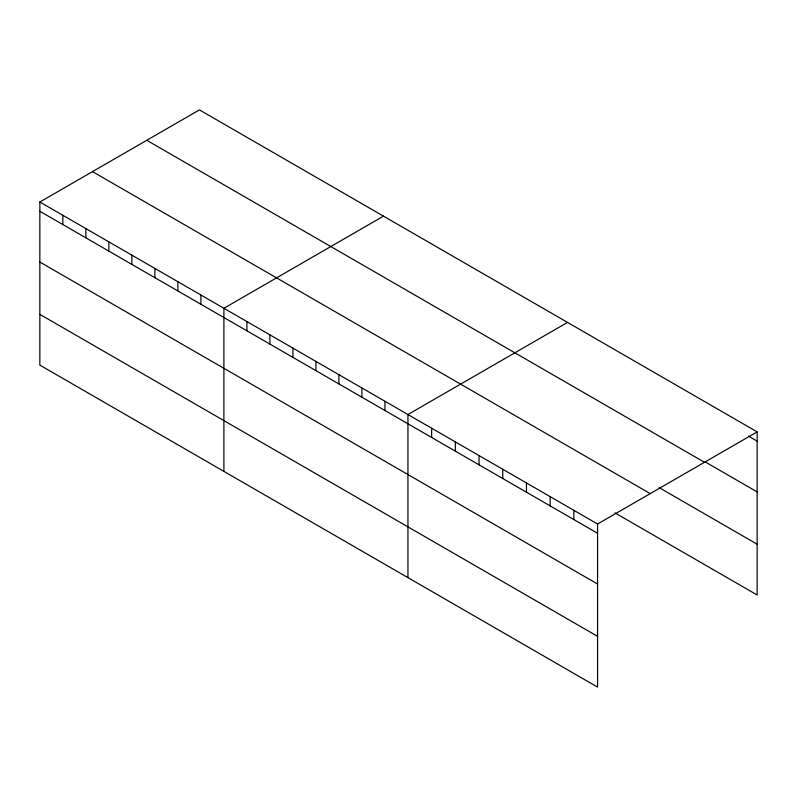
<?xml version="1.0" encoding="UTF-8"?>
<svg xmlns="http://www.w3.org/2000/svg" width="797" height="797" viewBox="0 0 797 797"><rect width="100%" height="100%" fill="white"/><g stroke="black" fill="none" stroke-linecap="round" stroke-linejoin="round"><path stroke-width="1.2" d="M597.571 584.032L597.571 524.018L39.85 202.02L39.85 365.116L597.571 687.114L597.571 584.032L39.85 262.044M614.935 512.869L757.15 594.98L757.15 431.884L199.429 109.886L39.85 202.02M383.477 216.146L223.897 308.28L223.897 471.376M567.524 322.406L407.944 414.54L407.944 577.636M597.571 524.018L757.15 431.884M748.532 436.158L757.15 441.13M705.435 462.041L757.15 491.898M146.768 140.292L704.488 462.29M659.109 487.605L757.15 544.212M92.512 171.614L650.232 493.612M39.85 211.275L597.571 533.263M39.85 314.347L597.571 636.345M573.86 510.329L573.86 519.584M550.159 496.651L550.159 505.896M526.458 482.962L526.458 492.207M502.758 469.274L502.758 478.529M479.057 455.595L479.057 464.84M455.346 441.907L455.346 451.162M431.645 428.218L431.645 437.473M384.941 401.26L384.941 410.505M361.928 387.97L361.928 397.225M338.924 374.69L338.924 383.945M315.921 361.41L315.921 370.655M292.917 348.13L292.917 357.375M269.904 334.84L269.904 344.095M246.901 321.56L246.901 330.815M200.894 295L200.894 304.245M177.88 281.72L177.88 290.965M154.877 268.43L154.877 277.685M131.874 255.15L131.874 264.395M108.87 241.87L108.87 251.115M85.857 228.59L85.857 237.835M62.853 215.3L62.853 224.555"/></g></svg>
